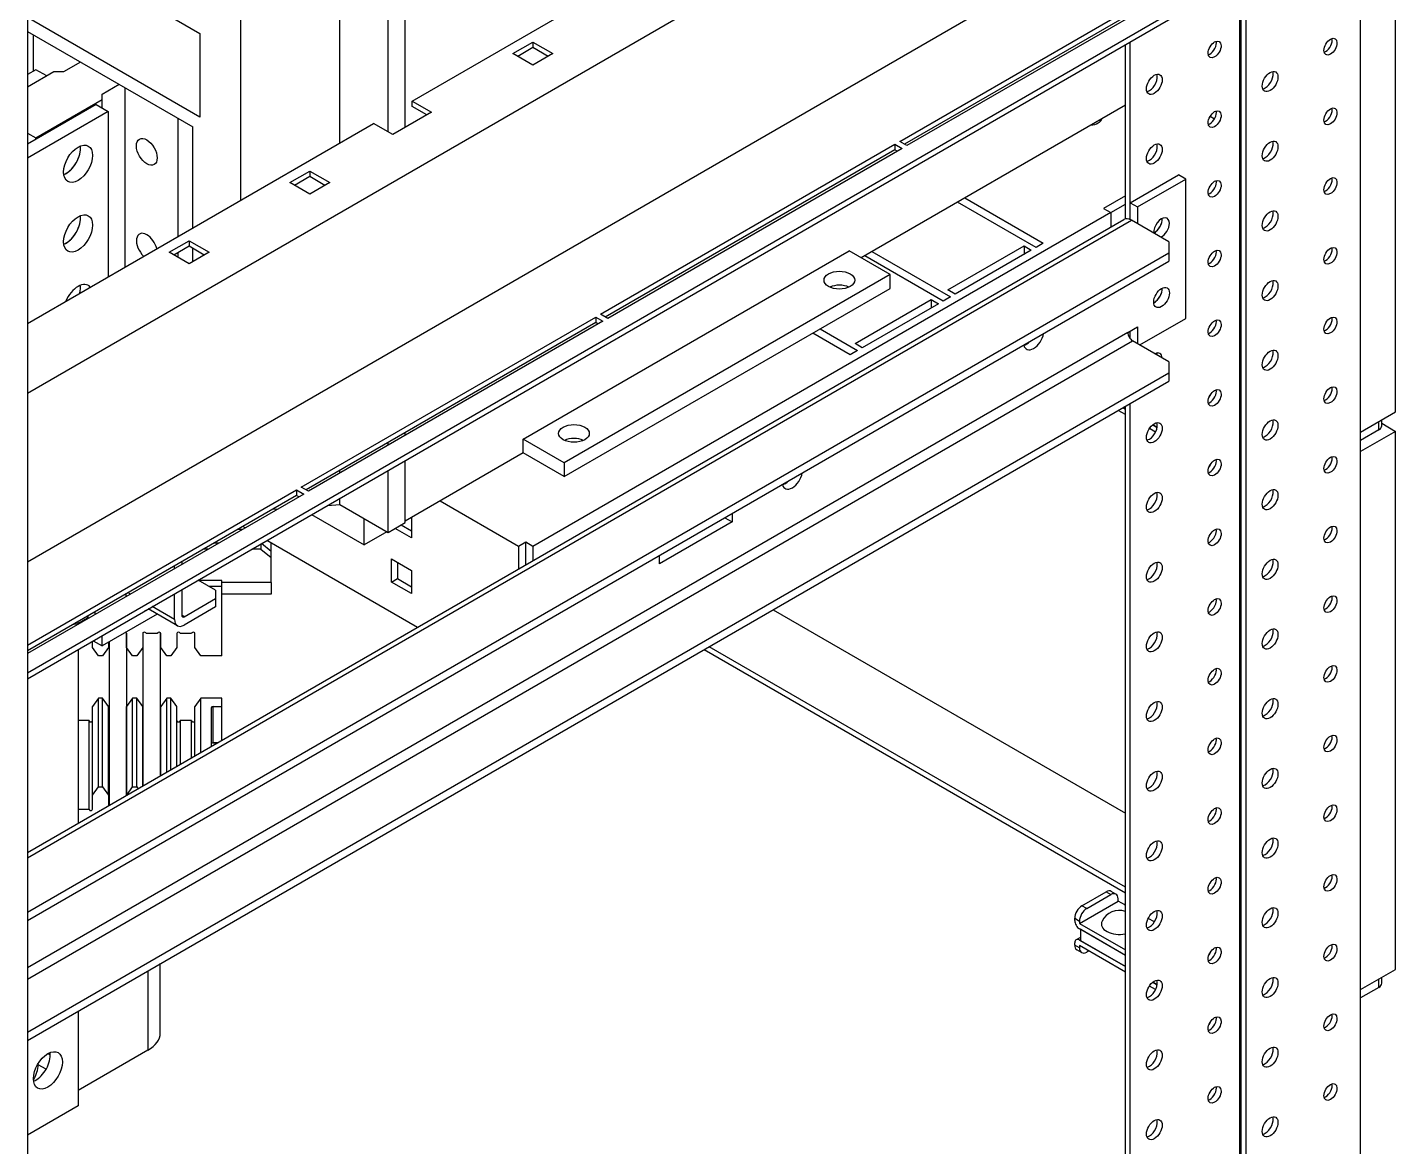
# Model space of a CAD drawing. Header units: millimetres. Extents: x -116965 to 323937, y 291661 to 566926.
# Drawn here: x -11056.4 to -10827.3, y 326061 to 326248.3 of the extents above; entities that cross this region are included whole.
import ezdxf

# ---------------------------------------------------------------- set-up
doc = ezdxf.new("R2010")
doc.units = ezdxf.units.MM
doc.layers.add('ALPHA', color=255, linetype='Continuous')

msp = doc.modelspace()

# ---------------------------------------------------------------- linework, layer by layer
at = {"layer": 'ALPHA'}
for p, q in [((-10833.148052, 326020.558863), (-10833.148052, 326487.128337)), ((-10853.149072, 326009.944407), (-10853.149072, 326476.513882)), ((-10852.34095, 326009.477837), (-10852.34095, 326476.047312)), ((-10827.289167, 326183.974821), (-10827.289167, 326460.65052)), ((-11056.391764, 326358.23852), (-11056.391764, 325891.669045)), ((-11004.065862, 326228.998775), (-11004.065862, 326306.565951)), ((-11020.632364, 326219.434101), (-11020.632364, 326305.399527)), ((-10995.984642, 326230.865053), (-10995.984642, 326301.900256)), ((-10993.156215, 326231.564907), (-10993.156215, 326303.533249)), ((-10991.944032, 326235.997317), (-10899.009998, 326289.652807)), ((-11056.391764, 326187.124165), (-10888.908472, 326283.820689)), ((-11049.118666, 326259.792361), (-11027.501402, 326247.311627)), ((-10853.149072, 326257.576156), (-11056.391764, 326140.233933)), ((-11056.391764, 326139.300794), (-10853.149072, 326256.643017)), ((-10910.323706, 326229.23206), (-10861.028262, 326257.692798)), ((-10861.028262, 326256.759659), (-10909.515584, 326228.765491)), ((-10859.816079, 326256.992944), (-10909.111523, 326228.532206)), ((-10853.351103, 326031.28996), (-10853.351103, 326256.526374)), ((-11056.391764, 326158.896712), (-10888.908472, 326255.593235)), ((-11027.501402, 326233.314543), (-11056.391764, 326249.994402)), ((-11056.391764, 326247.661554), (-11028.713585, 326231.68155)), ((-11055.381612, 326241.012939), (-11055.381612, 326247.078343)), ((-11027.501402, 326247.311627), (-11027.501402, 326233.314543)), ((-10975.094688, 326243.928999), (-10971.740981, 326245.865262)), ((-10971.740981, 326244.932123), (-10974.286565, 326243.462429)), ((-10971.740981, 326245.865262), (-10971.740981, 326244.932123)), ((-10971.740981, 326245.865262), (-10968.387275, 326243.928999)), ((-10969.195397, 326243.462429), (-10971.740981, 326244.932123)), ((-10872.544001, 326216.280865), (-10872.544001, 326245.445349)), ((-10871.735879, 326216.155114), (-10871.735879, 326245.911919)), ((-11047.502422, 326242.52929), (-11050.330849, 326240.896297)), ((-10971.740981, 326241.992735), (-10975.094688, 326243.928999)), ((-10968.387275, 326243.928999), (-10971.740981, 326241.992735)), ((-11054.977551, 326241.246224), (-11056.391764, 326240.429728)), ((-11051.947093, 326240.896297), (-11056.391764, 326238.330165)), ((-11053.159276, 326240.196443), (-11054.977551, 326241.246224)), ((-11050.330849, 326240.896297), (-11051.947093, 326240.896297)), ((-11043.865873, 326237.163741), (-11041.037446, 326238.796734)), ((-11040.027293, 326208.236434), (-11040.027293, 326238.213523)), ((-11044.876025, 326235.414106), (-11056.391764, 326228.765491)), ((-11054.977551, 326229.815272), (-11043.865873, 326236.230602)), ((-11044.876025, 326235.414106), (-11042.85572, 326234.247682)), ((-11043.865873, 326236.230602), (-11043.865873, 326237.163741)), ((-11043.865873, 326234.830894), (-11043.865873, 326236.230602)), ((-10991.944032, 326235.064179), (-10991.944032, 326235.997317)), ((-10991.944032, 326235.997317), (-10988.711544, 326234.13104)), ((-10872.544001, 326235.297463), (-10916.788683, 326209.752785)), ((-11042.85572, 326234.247682), (-11056.391764, 326226.432643)), ((-11042.85572, 326234.247682), (-11042.85572, 326206.603441)), ((-11031.137951, 326213.368698), (-11031.137951, 326233.081258)), ((-10988.711544, 326234.13104), (-10995.17652, 326230.398484)), ((-10989.519666, 326233.66447), (-10991.944032, 326235.064179)), ((-10857.630437, 326232.985801), (-10858.365172, 326233.41)), ((-11056.391764, 326198.788402), (-10998.409008, 326232.264762)), ((-11028.713585, 326214.768406), (-11028.713585, 326231.68155)), ((-10995.17652, 326230.398484), (-10998.409008, 326232.264762)), ((-11056.391764, 326230.631769), (-11054.977551, 326229.815272)), ((-11054.977551, 326229.581987), (-11054.977551, 326229.815272)), ((-10960.427273, 326200.304753), (-10911.131828, 326228.765491)), ((-10911.131828, 326228.765491), (-10911.131828, 326227.832352)), ((-10911.131828, 326228.765491), (-10909.919645, 326228.065636)), ((-10909.111523, 326228.532206), (-10910.323706, 326229.23206)), ((-10911.131828, 326227.832352), (-10959.619151, 326199.838183)), ((-10909.919645, 326228.065636), (-10959.21509, 326199.604898)), ((-10910.727767, 326227.599067), (-10911.131828, 326227.832352)), ((-11012.470332, 326222.35016), (-11009.116625, 326224.286424)), ((-11009.116625, 326224.286424), (-11009.116625, 326223.353285)), ((-11009.116625, 326224.286424), (-11005.762919, 326222.35016)), ((-11009.116625, 326220.413897), (-11012.470332, 326222.35016)), ((-11009.116625, 326223.353285), (-11011.66221, 326221.883591)), ((-11006.571041, 326221.883591), (-11009.116625, 326223.353285)), ((-11005.762919, 326222.35016), (-11009.116625, 326220.413897)), ((-10871.735879, 326218.967532), (-10863.654659, 326223.633226)), ((-10870.523696, 326218.267677), (-10862.442476, 326222.933372)), ((-10862.442476, 326222.933372), (-10863.654659, 326223.633226)), ((-10862.442476, 326199.604898), (-10862.442476, 326222.933372)), ((-10899.414059, 326219.784028), (-10886.282076, 326212.202274)), ((-10872.544001, 326220.133955), (-10876.18055, 326218.034393)), ((-10874.968367, 326217.334539), (-10971.740981, 326161.462844)), ((-10887.494259, 326211.50242), (-10900.626242, 326219.084174)), ((-10876.18055, 326218.034393), (-10874.968367, 326217.334539)), ((-10874.968367, 326217.334539), (-10872.544001, 326218.734247)), ((-10874.968367, 326217.334539), (-10874.968367, 326214.938219)), ((-10871.735879, 326216.155114), (-10871.735879, 326218.967532)), ((-10871.735879, 326218.967532), (-10870.523696, 326218.267677)), ((-10870.523696, 326218.267677), (-10870.523696, 326215.468261)), ((-11056.391764, 326110.193372), (-10872.819563, 326216.178832)), ((-11056.391764, 326109.323705), (-10871.533849, 326216.051472)), ((-10865.270903, 326212.435559), (-10871.533849, 326216.051472)), ((-11032.673383, 326210.685923), (-11029.319676, 326212.622187)), ((-11029.319676, 326212.622187), (-11029.319676, 326211.689048)), ((-11029.319676, 326212.622187), (-11025.96597, 326210.685923)), ((-10865.270903, 326212.435559), (-10865.270903, 326210.569281)), ((-11056.391764, 326100.2256), (-10865.270903, 326210.569281)), ((-11029.319676, 326208.74966), (-11032.673383, 326210.685923)), ((-11029.319676, 326211.689048), (-11031.865261, 326210.219354)), ((-11031.137951, 326209.799441), (-11031.137951, 326210.639267)), ((-11026.774092, 326210.219354), (-11029.319676, 326211.689048)), ((-11025.96597, 326210.685923), (-11029.319676, 326208.74966)), ((-11028.713585, 326209.099587), (-11028.713585, 326211.339121)), ((-10973.357225, 326179.425769), (-10918.808988, 326210.919208)), ((-10911.93995, 326206.953368), (-10918.808988, 326210.919208)), ((-10903.050608, 326202.520958), (-10916.182591, 326210.102712)), ((-10914.970408, 326210.802566), (-10901.838425, 326203.220812)), ((-10902.242486, 326204.387236), (-10889.514564, 326211.735705)), ((-10888.302381, 326211.035851), (-10901.030303, 326203.687381)), ((-10889.514564, 326211.735705), (-10889.514564, 326210.335996)), ((-10889.514564, 326211.735705), (-10888.302381, 326211.035851)), ((-10886.282076, 326212.202274), (-10887.494259, 326211.50242)), ((-10865.270903, 326210.569281), (-10865.270903, 326209.169573)), ((-11056.391764, 326098.825892), (-10865.270903, 326209.169573)), ((-10911.93995, 326206.953368), (-10966.488188, 326175.459928)), ((-10911.93995, 326204.62052), (-10911.93995, 326206.953368)), ((-10966.488188, 326173.127081), (-10911.93995, 326204.62052)), ((-10901.838425, 326203.220812), (-10903.050608, 326202.520958)), ((-10901.030303, 326203.687381), (-10902.242486, 326204.387236)), ((-10917.798835, 326195.405773), (-10905.070913, 326202.754242)), ((-10903.85873, 326202.054388), (-10916.586652, 326194.705919)), ((-10905.070913, 326202.754242), (-10905.070913, 326201.354534)), ((-10905.070913, 326202.754242), (-10903.85873, 326202.054388)), ((-11010.530839, 326171.377445), (-10961.235395, 326199.838183)), ((-10961.235395, 326198.905044), (-11009.722717, 326170.910876)), ((-10960.023212, 326199.138329), (-11009.318656, 326170.677591)), ((-10961.235395, 326199.838183), (-10961.235395, 326198.905044)), ((-10961.235395, 326199.838183), (-10960.023212, 326199.138329)), ((-10960.831334, 326198.67176), (-10961.235395, 326198.905044)), ((-10959.21509, 326199.604898), (-10960.427273, 326200.304753)), ((-10870.119635, 326195.172488), (-10862.442476, 326199.604898)), ((-10872.13994, 326197.272051), (-11056.391764, 326090.894211)), ((-10918.606957, 326193.539495), (-10924.869903, 326197.155409)), ((-10923.65772, 326197.855263), (-10917.394774, 326194.23935)), ((-10872.13994, 326197.272051), (-10870.523696, 326198.20519)), ((-10871.735879, 326196.230644), (-10871.735879, 326197.505336)), ((-10871.735879, 326196.230644), (-10871.735879, 326197.505336)), ((-10870.523696, 326198.20519), (-10870.523696, 326195.405773)), ((-11056.391764, 326089.027933), (-10871.331818, 326195.872343)), ((-10917.394774, 326194.23935), (-10918.606957, 326193.539495)), ((-10916.586652, 326194.705919), (-10917.798835, 326195.405773)), ((-10865.270903, 326192.373072), (-10871.331818, 326195.872343)), ((-10865.270903, 326192.373072), (-10865.270903, 326190.506794)), ((-11056.391764, 326080.163113), (-10865.270903, 326190.506794)), ((-10865.270903, 326190.506794), (-10865.270903, 326189.107085)), ((-11056.391764, 326078.763404), (-10865.270903, 326189.107085)), ((-10872.544001, 326021.142074), (-10872.544001, 326184.90796)), ((-10871.735879, 326020.675505), (-10871.735879, 326185.374529)), ((-10858.431068, 326186.557813), (-10858.459545, 326186.574254)), ((-10872.544001, 326183.508252), (-10873.756184, 326184.208106)), ((-10872.544001, 326184.441391), (-10872.948062, 326184.674675)), ((-10872.948062, 326184.674675), (-10872.544001, 326184.441391)), ((-10833.148052, 326180.592192), (-10827.289167, 326183.974821)), ((-10829.615492, 326181.641974), (-10829.615492, 326182.631717)), ((-10993.156215, 326180.008981), (-10993.156215, 326180.47555)), ((-10867.479315, 326180.584154), (-10868.517314, 326181.183443)), ((-10867.219121, 326181.36707), (-10867.969386, 326181.800235)), ((-10867.969386, 326181.800235), (-10867.219121, 326181.36707)), ((-10830.117594, 326180.942119), (-10833.148052, 326179.192484)), ((-10827.289167, 326180.708835), (-10833.148052, 326177.326206)), ((-10830.117594, 326180.942119), (-10830.117594, 326182.341828)), ((-10829.615492, 326182.051939), (-10827.289167, 326180.708835)), ((-10827.289167, 326090.660926), (-10827.289167, 326180.708835)), ((-10995.984642, 326178.375987), (-10995.984642, 326178.842557)), ((-10973.357225, 326177.092921), (-10973.357225, 326179.425769)), ((-10966.488188, 326175.459928), (-10973.357225, 326179.425769)), ((-10973.357225, 326177.092921), (-10993.156215, 326165.661969)), ((-10993.156215, 326165.428684), (-10993.156215, 326175.809855)), ((-10966.488188, 326173.127081), (-10973.357225, 326177.092921)), ((-11004.065862, 326173.710293), (-11004.065862, 326174.176862)), ((-10995.984642, 326163.795691), (-10995.984642, 326174.176862)), ((-10966.488188, 326175.459928), (-10966.488188, 326173.127081)), ((-11009.318656, 326170.677591), (-11010.530839, 326171.377445)), ((-11056.391764, 326144.899628), (-11011.338961, 326170.910876)), ((-11010.126778, 326170.211022), (-11056.391764, 326143.499919)), ((-11011.338961, 326169.977737), (-11056.391764, 326143.966489)), ((-11011.338961, 326170.910876), (-11011.338961, 326169.977737)), ((-11011.338961, 326170.910876), (-11010.126778, 326170.211022)), ((-11010.9349, 326169.744452), (-11011.338961, 326169.977737)), ((-11004.065862, 326168.461386), (-11004.065862, 326169.511167)), ((-10974.165347, 326161.462844), (-10987.29733, 326169.044598)), ((-11015.340287, 326167.66757), (-11014.419926, 326167.732371)), ((-11008.813579, 326166.770072), (-11000.025252, 326161.696129)), ((-11006.136675, 326168.315583), (-11004.065862, 326168.461386)), ((-11004.065862, 326168.461386), (-10995.984642, 326163.795691)), ((-10938.405947, 326166.945035), (-10938.405947, 326165.545327)), ((-11020.372109, 326164.295877), (-11021.180231, 326164.295877)), ((-11019.925257, 326164.553867), (-11020.329318, 326164.787151)), ((-11000.025252, 326161.696129), (-11000.025252, 326166.128539)), ((-10995.984642, 326163.795691), (-10993.156215, 326165.428684)), ((-10992.085453, 326162.874217), (-10994.833068, 326164.460553)), ((-10993.822916, 326165.043765), (-10992.085453, 326164.04064)), ((-10992.085453, 326166.280174), (-10992.085453, 326162.874217)), ((-10938.405947, 326165.545327), (-10950.527778, 326158.546785)), ((-10939.61813, 326166.245181), (-10938.405947, 326165.545327)), ((-11024.38893, 326161.976764), (-11025.197052, 326161.976764)), ((-11015.568264, 326160.577056), (-11017.213493, 326161.920379)), ((-10991.080942, 326147.900593), (-11016.288708, 326162.454304)), ((-11015.568264, 326160.577056), (-11015.568264, 326162.038355)), ((-10996.186673, 326163.912334), (-11000.025252, 326161.696129)), ((-10972.953164, 326162.162698), (-10974.165347, 326161.462844)), ((-10972.953164, 326160.76299), (-10972.953164, 326162.162698)), ((-10971.740981, 326161.462844), (-10972.953164, 326162.162698)), ((-11026.103216, 326160.987021), (-11026.911338, 326160.987021)), ((-11017.28255, 326160.987021), (-11018.830118, 326160.987021)), ((-11017.28255, 326161.880509), (-11017.28255, 326160.987021)), ((-11017.28255, 326160.987021), (-11015.568264, 326159.587312)), ((-11015.568264, 326159.587312), (-11015.568264, 326160.577056)), ((-10974.165347, 326161.462844), (-10974.165347, 326157.666816)), ((-10972.953164, 326158.366671), (-10972.953164, 326160.76299)), ((-10971.740981, 326161.462844), (-10971.740981, 326159.066525)), ((-10950.527778, 326158.546785), (-10950.527778, 326159.946493)), ((-11031.744042, 326157.730288), (-11031.744042, 326158.196858)), ((-11030.531859, 326158.896712), (-11030.531859, 326158.430142)), ((-11015.568264, 326155.388187), (-11015.568264, 326159.587312)), ((-10995.43916, 326155.47909), (-10995.43916, 326159.351617)), ((-10995.43916, 326159.351617), (-10992.085453, 326157.415354)), ((-10994.429007, 326158.768405), (-10994.429007, 326156.062302)), ((-10992.085453, 326157.415354), (-10992.085453, 326153.542827)), ((-11024.875005, 326154.114375), (-11027.804447, 326155.805689)), ((-11023.853978, 326155.76985), (-11027.742372, 326155.76985)), ((-11023.853978, 326154.780107), (-11023.853978, 326155.76985)), ((-11015.568264, 326155.388187), (-11023.853978, 326155.388187)), ((-11015.568264, 326155.388187), (-11015.568264, 326153.456074)), ((-10995.43916, 326155.47909), (-10994.429007, 326156.062302)), ((-10992.085453, 326153.542827), (-10995.43916, 326155.47909)), ((-10994.429007, 326156.062302), (-10992.085453, 326154.709251)), ((-11039.825263, 326153.064593), (-11039.825263, 326153.531163)), ((-11039.787626, 326153.086323), (-11039.825263, 326153.108052)), ((-11039.118156, 326153.472842), (-11039.522217, 326153.706126)), ((-11031.744042, 326149.215395), (-11031.744042, 326153.531163)), ((-11030.531859, 326154.231017), (-11030.531859, 326149.915249)), ((-11026.028086, 326154.780107), (-11023.853978, 326154.780107)), ((-11024.875005, 326154.114375), (-11024.875005, 326152.714666)), ((-11023.853978, 326143.11587), (-11023.853978, 326154.780107)), ((-11015.568264, 326153.456074), (-11023.853978, 326153.456074)), ((-11045.078056, 326150.498461), (-11045.078056, 326150.031892)), ((-11036.647635, 326150.700072), (-11036.092757, 326150.953089)), ((-11031.270655, 326148.169047), (-11036.151077, 326150.98676)), ((-11031.744042, 326149.215395), (-11035.481607, 326151.373279)), ((-11030.127798, 326149.681965), (-11024.875005, 326152.714666)), ((-11024.875005, 326151.314958), (-11030.127798, 326148.282256)), ((-11024.875005, 326152.714666), (-11024.875005, 326151.314958)), ((-10931.53691, 326150.848388), (-10872.544001, 326116.788817)), ((-11048.629441, 326148.448068), (-11047.967092, 326148.550534)), ((-11047.967092, 326148.550534), (-11046.304939, 326149.510178)), ((-11047.967092, 326148.830475), (-11047.967092, 326148.550534)), ((-11047.906483, 326148.585526), (-11047.906483, 326148.398899)), ((-11046.304939, 326149.79012), (-11046.304939, 326149.32355)), ((-11046.221255, 326149.371865), (-11046.221255, 326149.838435)), ((-11034.635848, 326150.111942), (-11043.865873, 326144.782985)), ((-11030.127798, 326149.681965), (-11030.531859, 326149.915249)), ((-11043.865873, 326144.782985), (-11043.865873, 326146.532621)), ((-11039.796547, 326146.949624), (-11039.796547, 326119.774626)), ((-11039.768264, 326144.515578), (-11039.768264, 326146.848426)), ((-11037.08255, 326146.848426), (-11037.08255, 326144.515578)), ((-11036.996835, 326121.39104), (-11036.996835, 326147.015024)), ((-11034.625407, 326146.848426), (-11036.511121, 326146.848426)), ((-11034.139693, 326147.015024), (-11034.139693, 326123.040612)), ((-11034.053978, 326144.515578), (-11034.053978, 326146.848426)), ((-11031.368264, 326146.848426), (-11031.368264, 326144.515578)), ((-11028.911121, 326146.848426), (-11030.796835, 326146.848426)), ((-11028.339693, 326144.515578), (-11028.339693, 326146.848426)), ((-11047.906483, 326144.199773), (-11047.906483, 326115.092352)), ((-11045.48255, 326144.515578), (-11045.48255, 326145.599232)), ((-11044.492806, 326143.11587), (-11045.48255, 326144.515578)), ((-11045.381102, 326145.657803), (-11043.865873, 326144.782985)), ((-11042.796835, 326144.515578), (-11043.786579, 326143.11587)), ((-11042.796835, 326145.400194), (-11042.796835, 326144.515578)), ((-11042.65369, 326118.125053), (-11042.65369, 326145.482839)), ((-11038.778521, 326143.11587), (-11039.768264, 326144.515578)), ((-11037.08255, 326144.515578), (-11038.072293, 326143.11587)), ((-11033.064235, 326143.11587), (-11034.053978, 326144.515578)), ((-11031.368264, 326144.515578), (-11032.358007, 326143.11587)), ((-11027.349949, 326143.11587), (-11028.339693, 326144.515578)), ((-10943.052649, 326144.199773), (-10872.544001, 326103.491587)), ((-10872.544001, 326104.424726), (-10942.244527, 326144.666343)), ((-11043.786579, 326143.11587), (-11044.492806, 326143.11587)), ((-11038.072293, 326143.11587), (-11038.778521, 326143.11587)), ((-11032.358007, 326143.11587), (-11033.064235, 326143.11587)), ((-11023.853978, 326143.11587), (-11027.349949, 326143.11587)), ((-11044.492806, 326136.033254), (-11045.48255, 326134.633546)), ((-11045.48255, 326119.787396), (-11045.48255, 326134.633546)), ((-11044.492806, 326121.187104), (-11044.492806, 326136.033254)), ((-11043.786579, 326136.033254), (-11044.492806, 326136.033254)), ((-11043.786579, 326121.187104), (-11043.786579, 326136.033254)), ((-11042.796835, 326134.633546), (-11043.786579, 326136.033254)), ((-11042.796835, 326119.787396), (-11042.796835, 326134.633546)), ((-11038.778521, 326136.033254), (-11039.768264, 326134.633546)), ((-11039.768264, 326119.790955), (-11039.768264, 326134.633546)), ((-11038.778521, 326121.187104), (-11038.778521, 326136.033254)), ((-11038.072293, 326136.033254), (-11038.778521, 326136.033254)), ((-11038.072293, 326121.187104), (-11038.072293, 326136.033254)), ((-11037.08255, 326134.633546), (-11038.072293, 326136.033254)), ((-11037.08255, 326121.341553), (-11037.08255, 326134.633546)), ((-11033.064235, 326136.033254), (-11034.053978, 326134.633546)), ((-11034.053978, 326123.090099), (-11034.053978, 326134.633546)), ((-11033.064235, 326123.661528), (-11033.064235, 326136.033254)), ((-11032.358007, 326136.033254), (-11033.064235, 326136.033254)), ((-11032.358007, 326124.069268), (-11032.358007, 326136.033254)), ((-11031.368264, 326134.633546), (-11032.358007, 326136.033254)), ((-11031.368264, 326124.640697), (-11031.368264, 326134.633546)), ((-11027.349949, 326136.033254), (-11028.339693, 326134.633546)), ((-11028.339693, 326126.389244), (-11028.339693, 326134.633546)), ((-11027.349949, 326126.960672), (-11027.349949, 326136.033254)), ((-11023.853978, 326136.033254), (-11027.349949, 326136.033254)), ((-11025.568264, 326127.989329), (-11025.568264, 326134.462861)), ((-11025.28255, 326134.627819), (-11023.853978, 326134.627819)), ((-11025.28255, 326128.562416), (-11025.28255, 326134.627819)), ((-11023.853978, 326134.627819), (-11023.853978, 326136.033254)), ((-11023.853978, 326128.979072), (-11023.853978, 326134.627819)), ((-11046.053978, 326132.300698), (-11047.906483, 326132.300698)), ((-11046.053978, 326117.454549), (-11046.053978, 326132.300698)), ((-11030.796835, 326132.300698), (-11030.796835, 326124.970611)), ((-11028.911121, 326132.300698), (-11030.796835, 326132.300698)), ((-11028.911121, 326126.059329), (-11028.911121, 326132.300698)), ((-11025.302747, 326128.562003), (-11024.576363, 326128.562003)), ((-11024.575648, 326128.562416), (-11025.28255, 326128.562416)), ((-11045.48255, 326119.787396), (-11044.492806, 326121.187104)), ((-11044.492806, 326121.187104), (-11043.786579, 326121.187104)), ((-11043.786579, 326121.187104), (-11042.796835, 326119.787396)), ((-11039.764012, 326119.79341), (-11038.778521, 326121.187104)), ((-11038.778521, 326121.187104), (-11038.072293, 326121.187104)), ((-11038.072293, 326121.187104), (-11037.86292, 326120.891006)), ((-11045.48255, 326117.454549), (-11045.48255, 326119.787396)), ((-11042.796835, 326119.787396), (-11042.796835, 326118.042408)), ((-11047.906483, 326117.454549), (-11046.053978, 326117.454549)), ((-10879.8171, 326101.29871), (-10875.776489, 326103.631557)), ((-10879.008977, 326100.832141), (-10874.968367, 326103.164988)), ((-10875.776489, 326103.631557), (-10874.968367, 326103.164988)), ((-10874.111224, 326103.249895), (-10874.919346, 326103.716464)), ((-10873.756184, 326102.091878), (-10873.756184, 326102.465134)), ((-10880.221161, 326098.359322), (-10873.756184, 326102.091878)), ((-10879.008977, 326100.832141), (-10879.8171, 326101.29871)), ((-10872.544001, 326101.392024), (-10873.756184, 326102.091878)), ((-10872.746032, 326101.508666), (-10872.544001, 326101.625309)), ((-10867.344513, 326100.489661), (-10867.237903, 326100.428109)), ((-10881.029283, 326099.199147), (-10880.221161, 326098.732578)), ((-10881.029283, 326098.825892), (-10881.029283, 326099.199147)), ((-10880.221161, 326098.732578), (-10880.221161, 326098.359322)), ((-10880.221161, 326098.359322), (-10872.544001, 326093.926912)), ((-10867.681346, 326098.584569), (-10868.719345, 326099.183858)), ((-10880.01913, 326096.063067), (-10880.792589, 326095.61651)), ((-10872.544001, 326092.993773), (-10880.221161, 326097.426183)), ((-10880.221161, 326095.559906), (-10880.01913, 326095.676548)), ((-10880.221161, 326095.559906), (-10872.544001, 326091.127496)), ((-10880.01913, 326095.443263), (-10880.01913, 326097.309541)), ((-10872.544001, 326092.993773), (-10880.01913, 326097.309541)), ((-10881.029283, 326094.720081), (-10881.029283, 326095.093336)), ((-10880.221161, 326094.253511), (-10881.029283, 326094.720081)), ((-10879.86612, 326093.46875), (-10880.674242, 326093.93532)), ((-10872.544001, 326090.194357), (-10880.221161, 326094.626767)), ((-10880.221161, 326094.626767), (-10880.221161, 326094.253511)), ((-10872.544001, 326091.127496), (-10880.01913, 326095.443263)), ((-10878.685729, 326093.740285), (-10879.008977, 326093.553657)), ((-10858.431068, 326093.243918), (-10858.459545, 326093.260359)), ((-11034.139693, 326080.021602), (-11034.139693, 326091.610644)), ((-11036.231787, 326090.402773), (-11036.231787, 326077.105543)), ((-10833.148052, 326087.278297), (-10827.289167, 326090.660926)), ((-10830.117594, 326087.628225), (-10830.117594, 326089.027933)), ((-10829.615492, 326088.328079), (-10829.615492, 326089.317822)), ((-10867.479315, 326087.270259), (-10868.517314, 326087.869548)), ((-10867.219121, 326088.053175), (-10867.969386, 326088.486341)), ((-10867.969386, 326088.486341), (-10867.219121, 326088.053175)), ((-10830.117594, 326087.628225), (-10833.148052, 326085.878589)), ((-11047.906483, 326083.662384), (-11047.906483, 326067.799022)), ((-11054.57349, 326074.680922), (-11054.57349, 326074.901206)), ((-11052.553185, 326076.313915), (-11052.957246, 326076.547199)), ((-11036.231787, 326077.105543), (-11047.906483, 326070.365154)), ((-11053.263265, 326073.924463), (-11054.57349, 326074.680922)), ((-11047.906483, 326067.799022), (-11056.391764, 326062.900042))]:
    msp.add_line(p, q, dxfattribs=at)
msp.add_arc((-10873.554154, 326097.296419), 3.216071, 71.69380052, 153.81037469, dxfattribs=at)
for centre, major_axis, ratio, start_param, end_param in [((-10857.593744, 326244.628853), (0.771429, 1.336153), 0.5773502692, 2.3561944902, 8.6393797974), ((-10858.401866, 326245.095422), (0.771429, 1.336153), 0.5773502692, 3.926990817, 5.7318997087), ((-10838.198815, 326245.095422), (0.771429, 1.336153), 0.5773502692, 2.3561944902, 8.6393797974), ((-10839.006937, 326245.561992), (0.771429, 1.336153), 0.5773502692, 3.926990817, 5.7318997087), ((-10858.401866, 326245.095422), (0.771429, 1.336153), 0.5773502692, 3.692878252, 3.926990817), ((-10839.006937, 326245.561992), (0.771429, 1.336153), 0.5773502692, 3.692878252, 3.926990817), ((-10867.695269, 326238.796734), (0.928571, 1.608333), 0.5773502692, 2.3561944902, 8.6393797974), ((-10868.503391, 326239.263304), (0.928571, 1.608333), 0.5773502692, 3.926990817, 5.8329886172), ((-10848.30034, 326239.263304), (0.928571, 1.608333), 0.5773502692, 2.3561944902, 8.6393797974), ((-10849.108462, 326239.729873), (0.928571, 1.608333), 0.5773502692, 3.926990817, 5.8329886172), ((-10868.503391, 326239.263304), (0.928571, 1.608333), 0.5773502692, 3.5917893435, 3.926990817), ((-10849.108462, 326239.729873), (0.928571, 1.608333), 0.5773502692, 3.5917893435, 3.926990817), ((-10878.806947, 326233.314543), (-2.428571, 0), 0.5773502692, 1.7530030846, 2.9593858958), ((-10857.593744, 326232.964616), (0.771429, 1.336153), 0.5773502692, 2.3561944902, 8.6393797974), ((-10858.401866, 326233.431185), (0.771429, 1.336153), 0.5773502692, 3.926990817, 5.7318997087), ((-10838.198815, 326233.431185), (0.771429, 1.336153), 0.5773502692, 2.3561944902, 8.6393797974), ((-10839.006937, 326233.897755), (0.771429, 1.336153), 0.5773502692, 3.926990817, 5.7318997087), ((-10878.806947, 326231.914835), (-2.428571, 0), 0.5773502692, 3.6641919759, 3.809070665), ((-10858.401866, 326233.431185), (0.771429, 1.336153), 0.5773502692, 3.692878252, 3.926990817), ((-10839.006937, 326233.897755), (0.771429, 1.336153), 0.5773502692, 3.692878252, 3.926990817), ((-11047.906483, 326225.499504), (1.714286, 2.96923), 0.5773502692, 2.3561944902, 8.6393797974), ((-11049.926788, 326226.665928), (1.714286, 2.96923), 0.5773502692, 3.7717298996, 5.6530480611), ((-11049.926788, 326226.665928), (1.714286, 2.96923), 0.5773502692, 5.4977871438, 5.6530480611), ((-11036.390744, 326227.482425), (-1.228571, 2.127948), 0.5773502692, 0.7853981634, 7.0685834706), ((-10867.695269, 326227.132497), (0.928571, 1.608333), 0.5773502692, 2.3561944902, 8.6393797974), ((-10868.503391, 326227.599067), (0.928571, 1.608333), 0.5773502692, 3.926990817, 5.8329886172), ((-10848.30034, 326227.599067), (0.928571, 1.608333), 0.5773502692, 2.3561944902, 8.6393797974), ((-10849.108462, 326228.065636), (0.928571, 1.608333), 0.5773502692, 3.926990817, 5.8329886172), ((-11049.926788, 326226.665928), (1.714286, 2.96923), 0.5773502692, 3.7717298997, 5.4977871438), ((-10868.503391, 326227.599067), (0.928571, 1.608333), 0.5773502692, 3.5917893435, 3.926990817), ((-10849.108462, 326228.065636), (0.928571, 1.608333), 0.5773502692, 3.5917893435, 3.926990817), ((-10857.593744, 326221.300379), (0.771429, 1.336153), 0.5773502692, 2.3561944902, 8.6393797974), ((-10858.401866, 326221.766949), (0.771429, 1.336153), 0.5773502692, 3.926990817, 5.7318997087), ((-10838.198815, 326221.766949), (0.771429, 1.336153), 0.5773502692, 2.3561944902, 8.6393797974), ((-10839.006937, 326222.233518), (0.771429, 1.336153), 0.5773502692, 3.926990817, 5.7318997087), ((-10858.401866, 326221.766949), (0.771429, 1.336153), 0.5773502692, 3.692878252, 3.926990817), ((-10839.006937, 326222.233518), (0.771429, 1.336153), 0.5773502692, 3.692878252, 3.926990817), ((-11047.906483, 326213.835267), (1.714286, 2.96923), 0.5773502692, 2.3561944902, 8.6393797974), ((-10848.30034, 326215.93483), (0.928571, 1.608333), 0.5773502692, 2.3561944902, 8.6393797974), ((-10849.108462, 326216.4014), (0.928571, 1.608333), 0.5773502692, 3.926990817, 5.8329886172), ((-11049.926788, 326215.001691), (1.714286, 2.96923), 0.5773502692, 3.7717298996, 5.6530480611), ((-11049.926788, 326215.001691), (1.714286, 2.96923), 0.5773502692, 3.7717298997, 5.4977871438), ((-11049.926788, 326215.001691), (1.714286, 2.96923), 0.5773502692, 5.4977871438, 5.6530480611), ((-10871.533849, 326213.95191), (-1.285714, 2.226922), 0.5773502692, 5.4977871438, 6.2831853072), ((-10866.483086, 326214.768406), (0.928571, 1.608333), 0.5773502692, 5.4977871438, 8.7196052385), ((-10867.695269, 326215.468261), (0.928571, 1.608333), 0.5773502692, 3.8527538677, 5.5720240931), ((-10867.695269, 326215.468261), (0.928571, 1.608333), 0.5773502692, 3.926990817, 5.5720240931), ((-10866.483086, 326214.768406), (0.928571, 1.608333), 0.5773502692, 3.8467653759, 5.4977871438), ((-10849.108462, 326216.4014), (0.928571, 1.608333), 0.5773502692, 3.5917893435, 3.926990817), ((-11036.390744, 326211.619062), (-1.228571, 2.127948), 0.5773502692, 5.4977871438, 8.3232338441), ((-11036.390744, 326211.619062), (-1.228571, 2.127948), 0.5773502692, 4.2431367702, 5.4977871438), ((-10867.695269, 326215.468261), (0.928571, 1.608333), 0.5773502692, 3.8527538677, 3.926990817), ((-10857.593744, 326209.636142), (0.771429, 1.336153), 0.5773502692, 2.3561944902, 8.6393797974), ((-10858.401866, 326210.102712), (0.771429, 1.336153), 0.5773502692, 3.926990817, 5.7318997087), ((-10838.198815, 326210.102712), (0.771429, 1.336153), 0.5773502692, 2.3561944902, 8.6393797974), ((-10839.006937, 326210.569281), (0.771429, 1.336153), 0.5773502692, 3.926990817, 5.7318997087), ((-10858.401866, 326210.102712), (0.771429, 1.336153), 0.5773502692, 3.692878252, 3.926990817), ((-10839.006937, 326210.569281), (0.771429, 1.336153), 0.5773502692, 3.692878252, 3.926990817), ((-11047.906483, 326202.171031), (1.714286, 2.96923), 0.5773502692, 6.0702057158, 8.0669612253), ((-10920.425232, 326206.020229), (-2.571429, 0), 0.5773502692, 2.3561944902, 8.6393797974), ((-10848.30034, 326204.270593), (0.928571, 1.608333), 0.5773502692, 2.3561944902, 8.6393797974), ((-10849.108462, 326204.737163), (0.928571, 1.608333), 0.5773502692, 3.926990817, 5.8329886172), ((-11049.926788, 326203.337454), (1.714286, 2.96923), 0.5773502692, 5.2018183404, 5.6530480611), ((-11049.926788, 326203.337454), (1.714286, 2.96923), 0.5773502692, 5.2018183404, 5.4977871438), ((-11049.926788, 326203.337454), (1.714286, 2.96923), 0.5773502692, 5.4977871438, 5.6530480611), ((-10920.425232, 326203.687381), (-2.571429, 0), 0.5773502692, 4.0453778389, 5.3794001219), ((-10866.483086, 326203.10417), (0.928571, 1.608333), 0.5773502692, 2.3561944902, 8.6393797974), ((-10867.695269, 326203.804024), (0.928571, 1.608333), 0.5773502692, 3.8527538677, 5.5720240931), ((-10867.695269, 326203.804024), (0.928571, 1.608333), 0.5773502692, 3.926990817, 5.5720240931), ((-10849.108462, 326204.737163), (0.928571, 1.608333), 0.5773502692, 3.5917893435, 3.926990817), ((-10867.695269, 326203.804024), (0.928571, 1.608333), 0.5773502692, 3.8527538677, 3.926990817), ((-10857.593744, 326197.971905), (0.771429, 1.336153), 0.5773502692, 2.3561944902, 8.6393797974), ((-10858.401866, 326198.438475), (0.771429, 1.336153), 0.5773502692, 3.926990817, 5.7318997087), ((-10838.198815, 326198.438475), (0.771429, 1.336153), 0.5773502692, 2.3561944902, 8.6393797974), ((-10839.006937, 326198.905044), (0.771429, 1.336153), 0.5773502692, 3.926990817, 5.7318997087), ((-10887.89832, 326196.572197), (1.214286, 2.103205), 0.5773502692, 2.593715661, 5.260265973), ((-10871.331818, 326196.805482), (-0.571429, 0.989743), 0.5773502692, 0.7853981634, 2.3561944902), ((-10858.401866, 326198.438475), (0.771429, 1.336153), 0.5773502692, 3.692878252, 3.926990817), ((-10839.006937, 326198.905044), (0.771429, 1.336153), 0.5773502692, 3.692878252, 3.926990817), ((-10889.110503, 326197.272051), (1.214286, 2.103205), 0.5773502692, 3.6641919759, 4.2716919968), ((-10867.695269, 326192.139787), (0.928571, 1.608333), 0.5773502692, 5.5780125849, 6.9883580295), ((-10848.30034, 326192.606356), (0.928571, 1.608333), 0.5773502692, 2.3561944902, 8.6393797974), ((-10849.108462, 326193.072926), (0.928571, 1.608333), 0.5773502692, 3.926990817, 5.8329886172), ((-10868.503391, 326192.606356), (0.928571, 1.608333), 0.5773502692, 5.5780125849, 5.8329886172), ((-10849.108462, 326193.072926), (0.928571, 1.608333), 0.5773502692, 3.5917893435, 3.926990817), ((-10857.593744, 326186.307668), (0.771429, 1.336153), 0.5773502692, 2.3561944902, 8.6393797974), ((-10858.401866, 326186.774238), (0.771429, 1.336153), 0.5773502692, 3.926990817, 5.7318997087), ((-10838.198815, 326186.774238), (0.771429, 1.336153), 0.5773502692, 2.3561944902, 8.6393797974), ((-10839.006937, 326187.240807), (0.771429, 1.336153), 0.5773502692, 3.926990817, 5.7318997087), ((-10858.401866, 326186.774238), (0.771429, 1.336153), 0.5773502692, 3.692878252, 3.926990817), ((-10859.209988, 326187.240807), (0.885714, 1.534102), 0.5773502692, 4.5048673228, 4.919910638), ((-10839.006937, 326187.240807), (0.771429, 1.336153), 0.5773502692, 3.692878252, 3.926990817), ((-10848.30034, 326180.942119), (0.928571, 1.608333), 0.5773502692, 2.3561944902, 8.6393797974), ((-10849.108462, 326181.408689), (0.928571, 1.608333), 0.5773502692, 3.926990817, 5.8329886172), ((-10964.871944, 326180.358908), (-2.571429, 0), 0.5773502692, 2.3561944902, 8.6393797974), ((-10867.695269, 326180.47555), (0.928571, 1.608333), 0.5773502692, 2.3561944902, 8.6393797974), ((-10868.503391, 326180.942119), (0.928571, 1.608333), 0.5773502692, 3.926990817, 5.8329886172), ((-10831.329777, 326181.641974), (-1.714286, 0), 0.5773502692, 2.3561944902, 3.1415926536), ((-10964.871944, 326178.02606), (-2.571429, 0), 0.5773502692, 4.0453778389, 5.3794001219), ((-10868.503391, 326180.942119), (0.928571, 1.608333), 0.5773502692, 3.5917893435, 3.926990817), ((-10849.108462, 326181.408689), (0.928571, 1.608333), 0.5773502692, 3.5917893435, 3.926990817), ((-10857.593744, 326174.643432), (0.771429, 1.336153), 0.5773502692, 2.3561944902, 8.6393797974), ((-10858.401866, 326175.110001), (0.771429, 1.336153), 0.5773502692, 3.926990817, 5.7318997087), ((-10838.198815, 326175.110001), (0.771429, 1.336153), 0.5773502692, 2.3561944902, 8.6393797974), ((-10839.006937, 326175.576571), (0.771429, 1.336153), 0.5773502692, 3.926990817, 5.7318997087), ((-10928.304422, 326173.243723), (1.214286, 2.103205), 0.5773502692, 2.593715661, 5.260265973), ((-10858.401866, 326175.110001), (0.771429, 1.336153), 0.5773502692, 3.692878252, 3.926990817), ((-10859.209988, 326175.576571), (0.885714, 1.534102), 0.5773502692, 4.5048673228, 4.919910638), ((-10839.006937, 326175.576571), (0.771429, 1.336153), 0.5773502692, 3.692878252, 3.926990817), ((-10929.516605, 326173.943577), (1.214286, 2.103205), 0.5773502692, 3.6641919759, 4.2716919968), ((-10848.30034, 326169.277883), (0.928571, 1.608333), 0.5773502692, 2.3561944902, 8.6393797974), ((-10867.695269, 326168.811313), (0.928571, 1.608333), 0.5773502692, 2.3561944902, 8.6393797974), ((-10868.503391, 326169.277883), (0.928571, 1.608333), 0.5773502692, 3.926990817, 5.8329886172), ((-10849.108462, 326169.744452), (0.928571, 1.608333), 0.5773502692, 3.926990817, 5.8329886172), ((-10868.503391, 326169.277883), (0.928571, 1.608333), 0.5773502692, 3.5917893435, 3.926990817), ((-10849.108462, 326169.744452), (0.928571, 1.608333), 0.5773502692, 3.5917893435, 3.926990817), ((-10857.593744, 326162.979195), (0.771429, 1.336153), 0.5773502692, 2.3561944902, 8.6393797974), ((-10858.401866, 326163.445764), (0.771429, 1.336153), 0.5773502692, 3.926990817, 5.7318997087), ((-10838.198815, 326163.445764), (0.771429, 1.336153), 0.5773502692, 2.3561944902, 8.6393797974), ((-10839.006937, 326163.912334), (0.771429, 1.336153), 0.5773502692, 3.926990817, 5.7318997087), ((-10858.401866, 326163.445764), (0.771429, 1.336153), 0.5773502692, 3.692878252, 3.926990817), ((-10839.006937, 326163.912334), (0.771429, 1.336153), 0.5773502692, 3.692878252, 3.926990817), ((-10867.695269, 326157.147076), (0.928571, 1.608333), 0.5773502692, 2.3561944902, 8.6393797974), ((-10868.503391, 326157.613646), (0.928571, 1.608333), 0.5773502692, 3.926990817, 5.8329886172), ((-10848.30034, 326157.613646), (0.928571, 1.608333), 0.5773502692, 2.3561944902, 8.6393797974), ((-10849.108462, 326158.080215), (0.928571, 1.608333), 0.5773502692, 3.926990817, 5.8329886172), ((-10868.503391, 326157.613646), (0.928571, 1.608333), 0.5773502692, 3.5917893435, 3.926990817), ((-10849.108462, 326158.080215), (0.928571, 1.608333), 0.5773502692, 3.5917893435, 3.926990817), ((-10857.593744, 326151.314958), (0.771429, 1.336153), 0.5773502692, 2.3561944902, 8.6393797974), ((-10838.198815, 326151.781527), (0.771429, 1.336153), 0.5773502692, 2.3561944902, 8.6393797974), ((-10839.006937, 326152.248097), (0.771429, 1.336153), 0.5773502692, 3.926990817, 5.7318997087), ((-10858.401866, 326151.781527), (0.771429, 1.336153), 0.5773502692, 3.692878252, 3.926990817), ((-10858.401866, 326151.781527), (0.771429, 1.336153), 0.5773502692, 3.926990817, 5.7318997087), ((-10839.006937, 326152.248097), (0.771429, 1.336153), 0.5773502692, 3.692878252, 3.926990817), ((-11030.127798, 326150.148534), (1.142857, 1.979487), 0.5773502692, 2.3561944902, 3.926990817), ((-11030.127798, 326150.148534), (0.285714, 0.494872), 0.5773502692, 2.3561944902, 3.926990817), ((-11040.053978, 326146.848426), (-0.285714, 0), 0.8164965809, 3.1415926536, 4.2506194695), ((-11036.796835, 326146.848426), (-0.285714, 0), 0.8164965809, 3.1415926536, 6.2831853072), ((-11034.339693, 326146.848426), (-0.285714, 0), 0.8164965809, 3.1415926536, 6.2831853072), ((-11031.08255, 326146.848426), (-0.285714, 0), 0.8164965809, 3.1415926536, 6.2831853072), ((-11028.625407, 326146.848426), (-0.285714, 0), 0.8164965809, 3.1415926536, 6.2831853072), ((-10867.695269, 326145.482839), (0.928571, 1.608333), 0.5773502692, 2.3561944902, 8.6393797974), ((-10868.503391, 326145.949409), (0.928571, 1.608333), 0.5773502692, 3.926990817, 5.8329886172), ((-10848.30034, 326145.949409), (0.928571, 1.608333), 0.5773502692, 2.3561944902, 8.6393797974), ((-10849.108462, 326146.415978), (0.928571, 1.608333), 0.5773502692, 3.926990817, 5.8329886172), ((-10868.503391, 326145.949409), (0.928571, 1.608333), 0.5773502692, 3.5917893435, 3.926990817), ((-10849.108462, 326146.415978), (0.928571, 1.608333), 0.5773502692, 3.5917893435, 3.926990817), ((-10838.198815, 326140.11729), (0.771429, 1.336153), 0.5773502692, 2.3561944902, 8.6393797974), ((-10839.006937, 326140.58386), (0.771429, 1.336153), 0.5773502692, 3.926990817, 5.7318997087), ((-10857.593744, 326139.650721), (0.771429, 1.336153), 0.5773502692, 2.3561944902, 8.6393797974), ((-10858.401866, 326140.11729), (0.771429, 1.336153), 0.5773502692, 3.926990817, 5.7318997087), ((-10839.006937, 326140.58386), (0.771429, 1.336153), 0.5773502692, 3.692878252, 3.926990817), ((-10858.401866, 326140.11729), (0.771429, 1.336153), 0.5773502692, 3.692878252, 3.926990817), ((-11025.28255, 326134.462861), (-0.285714, 0), 0.5773502692, 4.7123889804, 6.2831853072), ((-10867.695269, 326133.818603), (0.928571, 1.608333), 0.5773502692, 2.3561944902, 8.6393797974), ((-10868.503391, 326134.285172), (0.928571, 1.608333), 0.5773502692, 3.926990817, 5.8329886172), ((-10848.30034, 326134.285172), (0.928571, 1.608333), 0.5773502692, 2.3561944902, 8.6393797974), ((-10849.108462, 326134.751741), (0.928571, 1.608333), 0.5773502692, 3.926990817, 5.8329886172), ((-11045.768264, 326132.300698), (0.285714, 0), 0.8164965809, 3.1415926536, 6.2831853072), ((-11042.511121, 326132.300698), (0.285714, 0), 0.8164965809, 3.1415926536, 4.1899562065), ((-11040.053978, 326132.300698), (0.285714, 0), 0.8164965809, 5.8344814581, 6.2831853072), ((-11036.796835, 326132.300698), (0.285714, 0), 0.8164965809, 3.1415926536, 3.9369914838), ((-11034.339693, 326132.300698), (0.285714, 0), 0.8164965809, 5.487786477, 6.2831853072), ((-11031.08255, 326132.300698), (0.285714, 0), 0.8164965809, 3.1415926536, 6.2831853072), ((-11028.625407, 326132.300698), (0.285714, 0), 0.8164965809, 3.1415926536, 6.2831853072), ((-10868.503391, 326134.285172), (0.928571, 1.608333), 0.5773502692, 3.5917893435, 3.926990817), ((-10849.108462, 326134.751741), (0.928571, 1.608333), 0.5773502692, 3.5917893435, 3.926990817), ((-10838.198815, 326128.453054), (0.771429, 1.336153), 0.5773502692, 2.3561944902, 8.6393797974), ((-11025.28255, 326128.397458), (-0.285714, 0), 0.5773502692, 4.7831376922, 6.2831853072), ((-11025.28255, 326128.397458), (-0.285714, 0), 0.5773502692, 4.7123889804, 4.7831376922), ((-10857.593744, 326127.986484), (0.771429, 1.336153), 0.5773502692, 2.3561944902, 8.6393797974), ((-10858.401866, 326128.453054), (0.771429, 1.336153), 0.5773502692, 3.926990817, 5.7318997087), ((-10839.006937, 326128.919623), (0.771429, 1.336153), 0.5773502692, 3.692878252, 3.926990817), ((-10839.006937, 326128.919623), (0.771429, 1.336153), 0.5773502692, 3.926990817, 5.7318997087), ((-10858.401866, 326128.453054), (0.771429, 1.336153), 0.5773502692, 3.692878252, 3.926990817), ((-10867.695269, 326122.154366), (0.928571, 1.608333), 0.5773502692, 2.3561944902, 8.6393797974), ((-10868.503391, 326122.620935), (0.928571, 1.608333), 0.5773502692, 3.926990817, 5.8329886172), ((-10848.30034, 326122.620935), (0.928571, 1.608333), 0.5773502692, 2.3561944902, 8.6393797974), ((-10849.108462, 326123.087505), (0.928571, 1.608333), 0.5773502692, 3.926990817, 5.8329886172), ((-10868.503391, 326122.620935), (0.928571, 1.608333), 0.5773502692, 3.5917893435, 3.926990817), ((-10849.108462, 326123.087505), (0.928571, 1.608333), 0.5773502692, 3.5917893435, 3.926990817), ((-10838.198815, 326116.788817), (0.771429, 1.336153), 0.5773502692, 2.3561944902, 8.6393797974), ((-11045.768264, 326117.454549), (-0.285714, 0), 0.8164965809, 0, 3.1415926536), ((-10857.593744, 326116.322247), (0.771429, 1.336153), 0.5773502692, 2.3561944902, 8.6393797974), ((-10858.401866, 326116.788817), (0.771429, 1.336153), 0.5773502692, 3.926990817, 5.7318997087), ((-10839.006937, 326117.255386), (0.771429, 1.336153), 0.5773502692, 3.926990817, 5.7318997087), ((-10858.401866, 326116.788817), (0.771429, 1.336153), 0.5773502692, 3.692878252, 3.926990817), ((-10839.006937, 326117.255386), (0.771429, 1.336153), 0.5773502692, 3.692878252, 3.926990817), ((-10867.695269, 326110.490129), (0.928571, 1.608333), 0.5773502692, 2.3561944902, 8.6393797974), ((-10868.503391, 326110.956698), (0.928571, 1.608333), 0.5773502692, 3.926990817, 5.8329886172), ((-10848.30034, 326110.956698), (0.928571, 1.608333), 0.5773502692, 2.3561944902, 8.6393797974), ((-10849.108462, 326111.423268), (0.928571, 1.608333), 0.5773502692, 3.926990817, 5.8329886172), ((-10868.503391, 326110.956698), (0.928571, 1.608333), 0.5773502692, 3.5917893435, 3.926990817), ((-10849.108462, 326111.423268), (0.928571, 1.608333), 0.5773502692, 3.5917893435, 3.926990817), ((-10857.593744, 326104.65801), (0.771429, 1.336153), 0.5773502692, 2.3561944902, 8.6393797974), ((-10858.401866, 326105.12458), (0.771429, 1.336153), 0.5773502692, 3.926990817, 5.7318997087), ((-10838.198815, 326105.12458), (0.771429, 1.336153), 0.5773502692, 2.3561944902, 8.6393797974), ((-10839.006937, 326105.591149), (0.771429, 1.336153), 0.5773502692, 3.926990817, 5.7318997087), ((-10875.776489, 326102.231849), (0.857143, 1.484615), 0.5773502692, 0, 0.7853981634), ((-10874.968367, 326101.76528), (0.857143, 1.484615), 0.5773502692, 5.4977871438, 7.0685834706), ((-10858.401866, 326105.12458), (0.771429, 1.336153), 0.5773502692, 3.692878252, 3.926990817), ((-10839.006937, 326105.591149), (0.771429, 1.336153), 0.5773502692, 3.692878252, 3.926990817), ((-10879.8171, 326099.899002), (0.857143, 1.484615), 0.5773502692, 0.7853981634, 2.3561944902), ((-10879.008977, 326099.432432), (0.857143, 1.484615), 0.5773502692, 0.7853981634, 2.3561944902), ((-10867.695269, 326098.825892), (0.928571, 1.608333), 0.5773502692, 2.3561944902, 8.6393797974), ((-10868.503391, 326099.292461), (0.928571, 1.608333), 0.5773502692, 3.926990817, 5.8329886172), ((-10848.30034, 326099.292461), (0.928571, 1.608333), 0.5773502692, 2.3561944902, 8.6393797974), ((-10849.108462, 326099.759031), (0.928571, 1.608333), 0.5773502692, 3.926990817, 5.8329886172), ((-10880.221161, 326098.359322), (-0.571429, 0.989743), 0.5773502692, 0.7853981634, 2.3561944902), ((-10873.554154, 326098.24268), (-3, 0), 0.5773502692, 6.0065067037, 8.1974102982), ((-10868.503391, 326099.292461), (0.928571, 1.608333), 0.5773502692, 3.5917893435, 3.926990817), ((-10849.108462, 326099.759031), (0.928571, 1.608333), 0.5773502692, 3.5917893435, 3.926990817), ((-10880.221161, 326094.626767), (-0.571429, 0.989743), 0.5773502692, 5.4977871438, 7.0685834706), ((-10879.8171, 326095.419935), (0.857143, 1.484615), 0.5773502692, 2.3561944902, 3.1415926536), ((-10879.008977, 326094.953365), (0.857143, 1.484615), 0.5773502692, 2.3561944902, 3.926990817), ((-10857.593744, 326092.993773), (0.771429, 1.336153), 0.5773502692, 2.3561944902, 8.6393797974), ((-10859.209988, 326093.926912), (0.885714, 1.534102), 0.5773502692, 4.5048673228, 4.919910638), ((-10858.401866, 326093.460343), (0.771429, 1.336153), 0.5773502692, 3.926990817, 5.7318997087), ((-10838.198815, 326093.460343), (0.771429, 1.336153), 0.5773502692, 2.3561944902, 8.6393797974), ((-10839.006937, 326093.926912), (0.771429, 1.336153), 0.5773502692, 3.926990817, 5.7318997087), ((-10858.401866, 326093.460343), (0.771429, 1.336153), 0.5773502692, 3.692878252, 3.926990817), ((-10839.006937, 326093.926912), (0.771429, 1.336153), 0.5773502692, 3.692878252, 3.926990817), ((-10867.695269, 326087.161655), (0.928571, 1.608333), 0.5773502692, 2.3561944902, 8.6393797974), ((-10868.503391, 326087.628225), (0.928571, 1.608333), 0.5773502692, 3.926990817, 5.8329886172), ((-10848.30034, 326087.628225), (0.928571, 1.608333), 0.5773502692, 2.3561944902, 8.6393797974), ((-10849.108462, 326088.094794), (0.928571, 1.608333), 0.5773502692, 3.926990817, 5.8329886172), ((-10849.108462, 326088.094794), (0.928571, 1.608333), 0.5773502692, 3.5917893435, 3.926990817), ((-10831.329777, 326088.328079), (-1.714286, 0), 0.5773502692, 2.3561944902, 3.1415926536), ((-10868.503391, 326087.628225), (0.928571, 1.608333), 0.5773502692, 3.5917893435, 3.926990817), ((-10857.593744, 326081.329537), (0.771429, 1.336153), 0.5773502692, 2.3561944902, 8.6393797974), ((-10859.209988, 326082.262676), (0.885714, 1.534102), 0.5773502692, 4.5048673228, 4.919910638), ((-10858.401866, 326081.796106), (0.771429, 1.336153), 0.5773502692, 3.926990817, 5.7318997087), ((-10838.198815, 326081.796106), (0.771429, 1.336153), 0.5773502692, 2.3561944902, 8.6393797974), ((-10839.006937, 326082.262676), (0.771429, 1.336153), 0.5773502692, 3.926990817, 5.7318997087), ((-11041.28255, 326080.021602), (-7.142857, 0), 0.5773502692, 2.3561944902, 3.1415926536), ((-10858.401866, 326081.796106), (0.771429, 1.336153), 0.5773502692, 3.692878252, 3.926990817), ((-10839.006937, 326082.262676), (0.771429, 1.336153), 0.5773502692, 3.692878252, 3.926990817), ((-11052.957246, 326073.747783), (1.714286, 2.96923), 0.5773502692, 2.3561944902, 8.6393797974), ((-10867.695269, 326075.497418), (0.928571, 1.608333), 0.5773502692, 2.3561944902, 8.6393797974), ((-10868.503391, 326075.963988), (0.928571, 1.608333), 0.5773502692, 3.926990817, 5.8329886172), ((-10848.30034, 326075.963988), (0.928571, 1.608333), 0.5773502692, 2.3561944902, 8.6393797974), ((-10849.108462, 326076.430557), (0.928571, 1.608333), 0.5773502692, 3.926990817, 5.8329886172), ((-11054.977551, 326074.914206), (1.714286, 2.96923), 0.5773502692, 3.7717298997, 5.4977871438), ((-11054.977551, 326074.914206), (1.714286, 2.96923), 0.5773502692, 5.4977871438, 5.6530480611), ((-11054.977551, 326074.914206), (1.714286, 2.96923), 0.5773502692, 5.4977871438, 5.6530480611), ((-10849.108462, 326076.430557), (0.928571, 1.608333), 0.5773502692, 3.5917893435, 3.926990817), ((-11056.997856, 326073.281213), (1.714286, 2.96923), 0.5773502692, 4.6606143814, 5.4977871438), ((-10868.503391, 326075.963988), (0.928571, 1.608333), 0.5773502692, 3.5917893435, 3.926990817), ((-10857.593744, 326069.6653), (0.771429, 1.336153), 0.5773502692, 2.3561944902, 8.6393797974), ((-10858.401866, 326070.131869), (0.771429, 1.336153), 0.5773502692, 3.926990817, 5.7318997087), ((-10838.198815, 326070.131869), (0.771429, 1.336153), 0.5773502692, 2.3561944902, 8.6393797974), ((-10839.006937, 326070.598439), (0.771429, 1.336153), 0.5773502692, 3.926990817, 5.7318997087), ((-10858.401866, 326070.131869), (0.771429, 1.336153), 0.5773502692, 3.692878252, 3.926990817), ((-10839.006937, 326070.598439), (0.771429, 1.336153), 0.5773502692, 3.692878252, 3.926990817), ((-10867.695269, 326063.833181), (0.928571, 1.608333), 0.5773502692, 2.3561944902, 8.6393797974), ((-10848.30034, 326064.299751), (0.928571, 1.608333), 0.5773502692, 2.3561944902, 8.6393797974), ((-10849.108462, 326064.76632), (0.928571, 1.608333), 0.5773502692, 3.926990817, 5.8329886172), ((-10868.503391, 326064.299751), (0.928571, 1.608333), 0.5773502692, 3.926990817, 5.8329886172), ((-10868.503391, 326064.299751), (0.928571, 1.608333), 0.5773502692, 3.5917893435, 3.926990817), ((-10849.108462, 326064.76632), (0.928571, 1.608333), 0.5773502692, 3.5917893435, 3.926990817)]:
    msp.add_ellipse(centre, major_axis=major_axis, ratio=ratio, start_param=start_param, end_param=end_param, dxfattribs=at)

doc.saveas('drawing.dxf')
